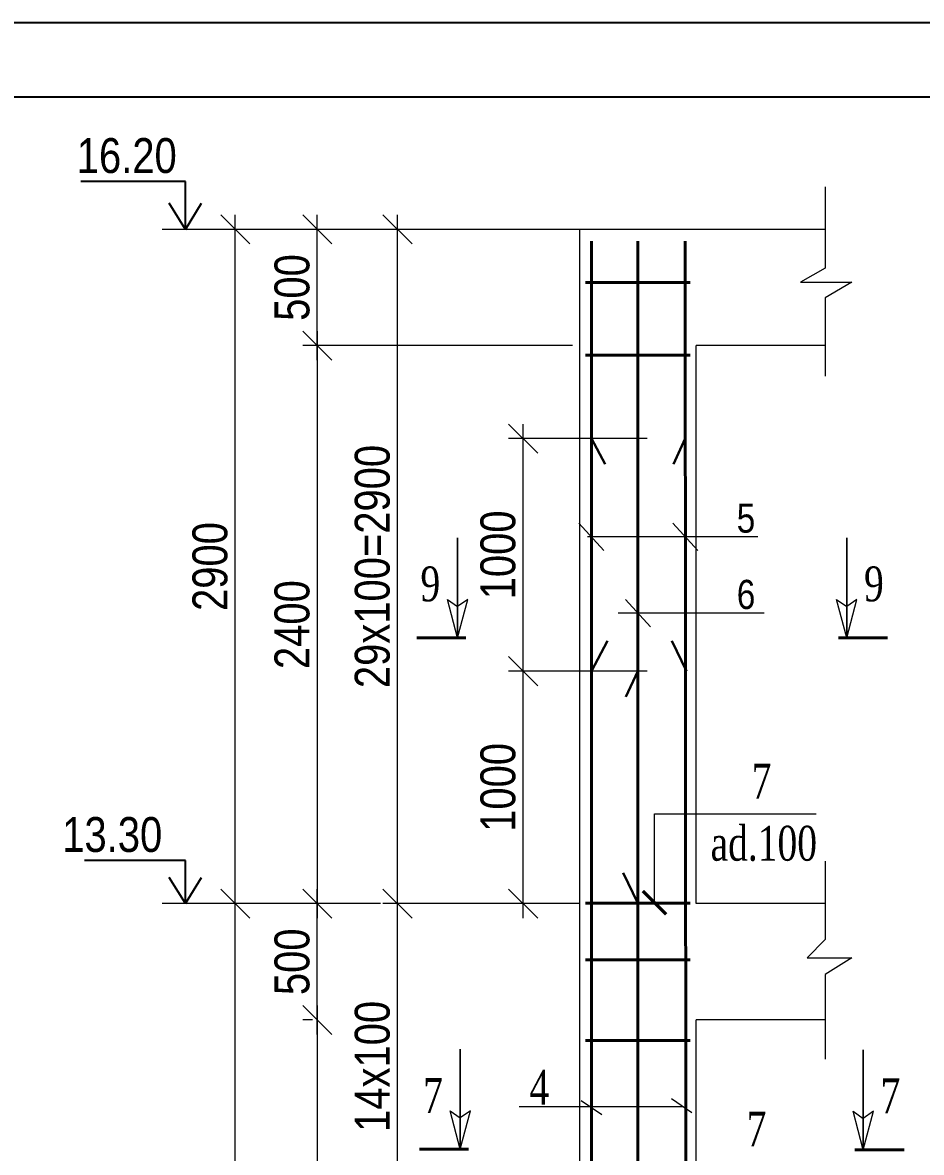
# Model space of a CAD drawing. Header units: millimetres. Extents: x -149347 to 251215, y -2929184 to -2541447.
# Drawn here: x -25389 to -17660, y -2646565 to -2636847 of the extents above; entities that cross this region are included whole.
import ezdxf

# ---------------------------------------------------------------- set-up
doc = ezdxf.new("R2010")
doc.units = ezdxf.units.MM
for name, color, linetype, lineweight in [('Ishare xetleri', 95, 'Continuous', 5), ('olchu', 253, 'Continuous', 9), ('РАЗМЕРЫ', 80, 'Continuous', 9)]:
    doc.layers.add(name, color=color, linetype=linetype, lineweight=lineweight)
doc.styles.add('400', font='times.ttf', dxfattribs={"width": 0.75, "height": 300})
doc.styles.add('style1', font='A3TI(LA).TTF', dxfattribs={"height": 400})
doc.styles.add('style6', font='ARIALN.TTF', dxfattribs={"height": 300})
doc.dimstyles.new('DIM_100', dxfattribs={"dimscale": 100, "dimtxt": 250, "dimasz": 2.5, "dimexe": 1.25, "dimexo": 0.625, "dimtad": 1, "dimdec": 0, "dimtxsty": 'style1', "dimblk": 'OBLIQUE', "dimcen": 2.5, "dimdle": 1.25, "dimclrd": 251, "dimclre": 251, "dimaunit": 1, "dimadec": 3, "dimazin": 0, "dimtfac": 1, "dimtdec": 0, "dimtmove": 1, "dimatfit": 3, "dimfxl": 1.25, "dimlwd": 5, "dimlwe": 5, "dimarcsym": 0})

# ---------------------------------------------------------------- blocks, each defined once
blk = doc.blocks.new('_Oblique')
at = {"color": 0, "linetype": 'ByBlock', "lineweight": -2}
blk.add_line((-0.5, -0.5), (0.5, 0.5), dxfattribs=at)
blk = doc.blocks.new('*D1257')
at = {"color": 251, "linetype": 'ByBlock', "lineweight": 5, "ltscale": 80, "transparency": 16777216}
blk.add_line((-22855.6, -2645550.8), (-22855.6, -2644300.8), dxfattribs=at)
at = {"color": 251, "lineweight": 5, "ltscale": 80, "transparency": 16777216}
for p, q in [((-22311.5, -2644425.8), (-22980.6, -2644425.8)), ((-22896.1, -2645425.8), (-22980.6, -2645425.8))]:
    blk.add_line(p, q, dxfattribs=at)
at = {"layer": 'Defpoints', "color": 0, "lineweight": 15, "ltscale": 80, "transparency": 16777216}
for p in [(-22855.6, -2644425.8), (-22249, -2644425.8), (-22833.6, -2645425.8)]:
    blk.add_point(p, dxfattribs=at)
at = {"color": 251, "lineweight": 5, "ltscale": 80, "transparency": 16777216, "xscale": 250, "yscale": 250, "zscale": 250}
for p, rotation in [((-22855.6, -2644425.8), 90), ((-22855.6, -2645425.8), 270)]:
    blk.add_blockref('_Oblique', p, dxfattribs=dict(at, rotation=rotation))
at = {"color": 0, "lineweight": 15, "ltscale": 80, "transparency": 16777216, "insert": (-23071.2, -2644925.8), "char_height": 300, "attachment_point": 5, "rotation": 90, "style": 'style6'}
blk.add_mtext('500', dxfattribs=at)
blk = doc.blocks.new('*D1259')
at = {"color": 251, "linetype": 'ByBlock', "lineweight": 5, "ltscale": 80, "transparency": 16777216}
blk.add_line((-22165.2, -2647350.8), (-22165.2, -2644300.8), dxfattribs=at)
at = {"color": 251, "lineweight": 5, "ltscale": 80, "transparency": 16777216}
for p, q in [((-21546.1, -2644425.8), (-22290.2, -2644425.8)), ((-21865.6, -2647225.8), (-22290.2, -2647225.8))]:
    blk.add_line(p, q, dxfattribs=at)
at = {"layer": 'Defpoints', "color": 0, "lineweight": 15, "ltscale": 80, "transparency": 16777216}
for p in [(-22165.2, -2644425.8), (-21483.6, -2644425.8), (-21803.1, -2647225.8)]:
    blk.add_point(p, dxfattribs=at)
at = {"color": 251, "lineweight": 5, "ltscale": 80, "transparency": 16777216, "xscale": 250, "yscale": 250, "zscale": 250}
for p, rotation in [((-22165.2, -2644425.8), 90), ((-22165.2, -2647225.8), 270)]:
    blk.add_blockref('_Oblique', p, dxfattribs=dict(at, rotation=rotation))
at = {"color": 0, "lineweight": 15, "ltscale": 80, "transparency": 16777216, "insert": (-22380.8, -2645825.8), "char_height": 300, "attachment_point": 5, "rotation": 90, "style": 'style6'}
blk.add_mtext('{\\fArial Narrow|b0|i0|c238|p34;1}4{\\fArial Narrow|b0|i0|c238|p34;x100}', dxfattribs=at)
blk = doc.blocks.new('*D1233')
at = {"color": 251, "linetype": 'ByBlock', "lineweight": 5, "ltscale": 80, "transparency": 16777216}
blk.add_line((-22855.6, -2645300.8), (-22855.6, -2651150.8), dxfattribs=at)
at = {"color": 251, "lineweight": 5, "ltscale": 80, "transparency": 16777216}
for p, q in [((-22896.1, -2645425.8), (-22980.6, -2645425.8)), ((-22896.1, -2651025.8), (-22980.6, -2651025.8))]:
    blk.add_line(p, q, dxfattribs=at)
at = {"layer": 'Defpoints', "color": 0, "lineweight": 15, "ltscale": 80, "transparency": 16777216}
for p in [(-22833.6, -2645425.8), (-22855.6, -2651025.8), (-22833.6, -2651025.8)]:
    blk.add_point(p, dxfattribs=at)
at = {"color": 251, "lineweight": 5, "ltscale": 80, "transparency": 16777216, "xscale": 250, "yscale": 250, "zscale": 250}
for p, rotation in [((-22855.6, -2645425.8), 90), ((-22855.6, -2651025.8), 270)]:
    blk.add_blockref('_Oblique', p, dxfattribs=dict(at, rotation=rotation))
at = {"color": 0, "lineweight": 15, "ltscale": 80, "transparency": 16777216, "insert": (-23071.2, -2648225.8), "char_height": 300, "attachment_point": 5, "rotation": 90, "style": 'style6'}
blk.add_mtext('2800', dxfattribs=at)
blk = doc.blocks.new('*D1234')
at = {"color": 251, "linetype": 'ByBlock', "lineweight": 5, "ltscale": 80, "transparency": 16777216}
blk.add_line((-23561, -2651150.8), (-23561, -2644300.8), dxfattribs=at)
at = {"color": 251, "lineweight": 5, "ltscale": 80, "transparency": 16777216}
for p, q in [((-23479.2, -2644425.8), (-23686, -2644425.8)), ((-23456.2, -2651025.8), (-23686, -2651025.8))]:
    blk.add_line(p, q, dxfattribs=at)
at = {"layer": 'Defpoints', "color": 0, "lineweight": 15, "ltscale": 80, "transparency": 16777216}
for p in [(-23561, -2644425.8), (-23416.7, -2644425.8), (-23393.7, -2651025.8)]:
    blk.add_point(p, dxfattribs=at)
at = {"color": 251, "lineweight": 5, "ltscale": 80, "transparency": 16777216, "xscale": 250, "yscale": 250, "zscale": 250}
for p, rotation in [((-23561, -2644425.8), 90), ((-23561, -2651025.8), 270)]:
    blk.add_blockref('_Oblique', p, dxfattribs=dict(at, rotation=rotation))
at = {"color": 0, "lineweight": 15, "ltscale": 80, "transparency": 16777216, "insert": (-23776.7, -2647725.8), "char_height": 300, "attachment_point": 5, "rotation": 90, "style": 'style6'}
blk.add_mtext('3300', dxfattribs=at)
blk = doc.blocks.new('*D1235')
at = {"color": 251, "linetype": 'ByBlock', "lineweight": 5, "ltscale": 80, "transparency": 16777216}
blk.add_line((-22855.6, -2639750.8), (-22855.6, -2638500.8), dxfattribs=at)
at = {"color": 251, "lineweight": 5, "ltscale": 80, "transparency": 16777216}
for p, q in [((-22227.7, -2638625.8), (-22980.6, -2638625.8)), ((-20660.8, -2639625.8), (-22980.6, -2639625.8))]:
    blk.add_line(p, q, dxfattribs=at)
at = {"layer": 'Defpoints', "color": 0, "lineweight": 15, "ltscale": 80, "transparency": 16777216}
for p in [(-22855.6, -2638625.8), (-22165.2, -2638625.8), (-20598.3, -2639625.8)]:
    blk.add_point(p, dxfattribs=at)
at = {"color": 251, "lineweight": 5, "ltscale": 80, "transparency": 16777216, "xscale": 250, "yscale": 250, "zscale": 250}
for p, rotation in [((-22855.6, -2638625.8), 90), ((-22855.6, -2639625.8), 270)]:
    blk.add_blockref('_Oblique', p, dxfattribs=dict(at, rotation=rotation))
at = {"color": 0, "lineweight": 15, "ltscale": 80, "transparency": 16777216, "insert": (-23071.2, -2639125.8), "char_height": 300, "attachment_point": 5, "rotation": 90, "style": 'style6'}
blk.add_mtext('500', dxfattribs=at)
blk = doc.blocks.new('*D1236')
at = {"color": 251, "linetype": 'ByBlock', "lineweight": 5, "ltscale": 80, "transparency": 16777216}
blk.add_line((-22165.2, -2644550.8), (-22165.2, -2638500.8), dxfattribs=at)
at = {"color": 251, "lineweight": 5, "ltscale": 80, "transparency": 16777216}
for p, q in [((-20640.1, -2638625.8), (-22290.2, -2638625.8)), ((-21865.6, -2644425.8), (-22290.2, -2644425.8))]:
    blk.add_line(p, q, dxfattribs=at)
at = {"layer": 'Defpoints', "color": 0, "lineweight": 15, "ltscale": 80, "transparency": 16777216}
for p in [(-22165.2, -2638625.8), (-20577.6, -2638625.8), (-21803.1, -2644425.8)]:
    blk.add_point(p, dxfattribs=at)
at = {"color": 251, "lineweight": 5, "ltscale": 80, "transparency": 16777216, "xscale": 250, "yscale": 250, "zscale": 250}
for p, rotation in [((-22165.2, -2638625.8), 90), ((-22165.2, -2644425.8), 270)]:
    blk.add_blockref('_Oblique', p, dxfattribs=dict(at, rotation=rotation))
at = {"color": 0, "lineweight": 15, "ltscale": 80, "transparency": 16777216, "insert": (-22380.8, -2641525.8), "char_height": 300, "attachment_point": 5, "rotation": 90, "style": 'style6'}
blk.add_mtext('{\\fArial Narrow|b0|i0|c238|p34;29x100=2900}', dxfattribs=at)
blk = doc.blocks.new('*D1237')
at = {"color": 251, "linetype": 'ByBlock', "lineweight": 5, "ltscale": 80, "transparency": 16777216}
blk.add_line((-22855.6, -2639500.8), (-22855.6, -2644550.8), dxfattribs=at)
at = {"color": 251, "lineweight": 5, "ltscale": 80, "transparency": 16777216}
for p, q in [((-22896.1, -2639625.8), (-22980.6, -2639625.8)), ((-22896.1, -2644425.8), (-22980.6, -2644425.8))]:
    blk.add_line(p, q, dxfattribs=at)
at = {"layer": 'Defpoints', "color": 0, "lineweight": 15, "ltscale": 80, "transparency": 16777216}
for p in [(-22833.6, -2639625.8), (-22855.6, -2644425.8), (-22833.6, -2644425.8)]:
    blk.add_point(p, dxfattribs=at)
at = {"color": 251, "lineweight": 5, "ltscale": 80, "transparency": 16777216, "xscale": 250, "yscale": 250, "zscale": 250}
for p, rotation in [((-22855.6, -2639625.8), 90), ((-22855.6, -2644425.8), 270)]:
    blk.add_blockref('_Oblique', p, dxfattribs=dict(at, rotation=rotation))
at = {"color": 0, "lineweight": 15, "ltscale": 80, "transparency": 16777216, "insert": (-23071.2, -2642025.8), "char_height": 300, "attachment_point": 5, "rotation": 90, "style": 'style6'}
blk.add_mtext('2400', dxfattribs=at)
blk = doc.blocks.new('*D1238')
at = {"color": 251, "linetype": 'ByBlock', "lineweight": 5, "ltscale": 80, "transparency": 16777216}
blk.add_line((-23561, -2644550.8), (-23561, -2638500.8), dxfattribs=at)
at = {"color": 251, "lineweight": 5, "ltscale": 80, "transparency": 16777216}
for p, q in [((-23479.2, -2638625.8), (-23686, -2638625.8)), ((-23456.2, -2644425.8), (-23686, -2644425.8))]:
    blk.add_line(p, q, dxfattribs=at)
at = {"layer": 'Defpoints', "color": 0, "lineweight": 15, "ltscale": 80, "transparency": 16777216}
for p in [(-23561, -2638625.8), (-23416.7, -2638625.8), (-23393.7, -2644425.8)]:
    blk.add_point(p, dxfattribs=at)
at = {"color": 251, "lineweight": 5, "ltscale": 80, "transparency": 16777216, "xscale": 250, "yscale": 250, "zscale": 250}
for p, rotation in [((-23561, -2638625.8), 90), ((-23561, -2644425.8), 270)]:
    blk.add_blockref('_Oblique', p, dxfattribs=dict(at, rotation=rotation))
at = {"color": 0, "lineweight": 15, "ltscale": 80, "transparency": 16777216, "insert": (-23776.7, -2641525.8), "char_height": 300, "attachment_point": 5, "rotation": 90, "style": 'style6'}
blk.add_mtext('2900', dxfattribs=at)
blk = doc.blocks.new('mekteb')
at = {"color": 0, "lineweight": 25}
blk.add_line((99643.1, -1821465.8), (139843.2, -1821465.8), dxfattribs=at)
at = {"color": 0, "lineweight": 25, "ltscale": 15}
blk.add_line((139343.2, -1821965.8), (101643.2, -1821965.8), dxfattribs=at)
blk = doc.blocks.new('*D1289')
at = {"color": 251, "linetype": 'ByBlock', "lineweight": 5, "ltscale": 80, "transparency": 16777216}
blk.add_line((-21084.6, -2644550.8), (-21084.6, -2642300.8), dxfattribs=at)
at = {"color": 251, "lineweight": 5, "ltscale": 80, "transparency": 16777216}
for p, q in [((-20019.5, -2642425.8), (-21209.6, -2642425.8)), ((-20786.4, -2644425.8), (-21209.6, -2644425.8))]:
    blk.add_line(p, q, dxfattribs=at)
at = {"layer": 'Defpoints', "color": 0, "lineweight": 15, "ltscale": 80, "transparency": 16777216}
for p in [(-21084.6, -2642425.8), (-19957, -2642425.8), (-20723.9, -2644425.8)]:
    blk.add_point(p, dxfattribs=at)
at = {"color": 251, "lineweight": 5, "ltscale": 80, "transparency": 16777216, "xscale": 250, "yscale": 250, "zscale": 250}
for p, rotation in [((-21084.6, -2642425.8), 90), ((-21084.6, -2644425.8), 270)]:
    blk.add_blockref('_Oblique', p, dxfattribs=dict(at, rotation=rotation))
at = {"color": 0, "lineweight": 15, "ltscale": 80, "transparency": 16777216, "insert": (-21300.3, -2643425.8), "char_height": 300, "attachment_point": 5, "rotation": 90, "style": 'style6'}
blk.add_mtext('1000', dxfattribs=at)
blk = doc.blocks.new('*D1290')
at = {"color": 251, "linetype": 'ByBlock', "lineweight": 5, "ltscale": 80, "transparency": 16777216}
blk.add_line((-21084.6, -2642550.8), (-21084.6, -2640300.8), dxfattribs=at)
at = {"color": 251, "lineweight": 5, "ltscale": 80, "transparency": 16777216}
for p, q in [((-20019.5, -2640425.8), (-21209.6, -2640425.8)), ((-20019.5, -2642425.8), (-21209.6, -2642425.8))]:
    blk.add_line(p, q, dxfattribs=at)
at = {"layer": 'Defpoints', "color": 0, "lineweight": 15, "ltscale": 80, "transparency": 16777216}
for p in [(-21084.6, -2640425.8), (-19957, -2640425.8), (-19957, -2642425.8)]:
    blk.add_point(p, dxfattribs=at)
at = {"color": 251, "lineweight": 5, "ltscale": 80, "transparency": 16777216, "xscale": 250, "yscale": 250, "zscale": 250}
for p, rotation in [((-21084.6, -2640425.8), 90), ((-21084.6, -2642425.8), 270)]:
    blk.add_blockref('_Oblique', p, dxfattribs=dict(at, rotation=rotation))
at = {"color": 0, "lineweight": 15, "ltscale": 80, "transparency": 16777216, "insert": (-21300.3, -2641425.8), "char_height": 300, "attachment_point": 5, "rotation": 90, "style": 'style6'}
blk.add_mtext('1000', dxfattribs=at)

msp = doc.modelspace()

# ---------------------------------------------------------------- linework, layer by layer
at = {"color": 7}
for p, q in [((-23989.47272, -2638213.12137), (-24887.46011, -2638213.12137)), ((-23989.47272, -2644053.35593), (-24857.06482, -2644053.35593))]:
    msp.add_line(p, q, dxfattribs=at)
at = {"color": 0}
for p, q in [((-23989.47272, -2638625.81131), (-23989.47272, -2638213.12137)), ((-23989.47272, -2644425.81131), (-23989.47272, -2644053.35593))]:
    msp.add_line(p, q, dxfattribs=at)
at = {"color": 7, "lineweight": 15, "ltscale": 80}
for p, q in [((-22165.15164, -2638625.81131), (-24189.20353, -2638625.81131)), ((-20391.09579, -2641388.45666), (-20605.43156, -2641153.90917)), ((-19583.52906, -2641388.45666), (-19797.86483, -2641153.90917)), ((-19067.87267, -2641271.18292), (-20530.58648, -2641271.18292)), ((-19990.90112, -2642044.72856), (-20205.23688, -2641810.18107)), ((-19013.23861, -2641927.45481), (-20266.55202, -2641927.45481)), ((-22555.16521, -2644425.81131), (-24189.20353, -2644425.81131)), ((-22555.16521, -2644425.81131), (-24189.20353, -2644425.81131)), ((-22555.16521, -2644425.81131), (-24189.20353, -2644425.81131)), ((-19635.23076, -2646225.04468), (-19809.25489, -2646105.46335)), ((-19709.25713, -2646174.17719), (-21118.78909, -2646174.17719)), ((-20409.25041, -2646242.89102), (-20587.27694, -2646120.55942))]:
    msp.add_line(p, q, dxfattribs=at)
at = {"color": 7, "lineweight": 9, "ltscale": 80}
for p, q in [((-18486.97402, -2638625.81131), (-21709.56229, -2638625.81131)), ((-20598.26816, -2644425.81131), (-20598.26816, -2638625.81131)), ((-19598.26816, -2644425.81131), (-19598.26816, -2639625.81131)), ((-18486.97402, -2639625.81131), (-19598.26816, -2639625.81131)), ((-20598.26816, -2644425.81131), (-21709.56229, -2644425.81131)), ((-20598.26816, -2651025.81131), (-20598.26816, -2644425.81131)), ((-18486.97402, -2644425.81131), (-19598.26816, -2644425.81131)), ((-19598.26816, -2651025.81131), (-19598.26816, -2645425.81131)), ((-18486.97402, -2645425.81131), (-19598.26816, -2645425.81131))]:
    msp.add_line(p, q, dxfattribs=at)
at = {"color": 7, "lineweight": 40, "ltscale": 80}
for p, q in [((-20498.26368, -2652437.86593), (-20498.26368, -2638725.81131)), ((-20099.51381, -2652928.97492), (-20099.51381, -2638725.81131)), ((-19681.07659, -2652969.63755), (-19692.81788, -2638725.81131)), ((-20549.51381, -2639083.87908), (-19649.51381, -2639083.87908)), ((-20549.51381, -2639706.52562), (-19649.51381, -2639706.52562)), ((-20549.51381, -2644421.12721), (-19649.51381, -2644421.12721)), ((-20549.51381, -2644910.13753), (-19649.51381, -2644910.13753)), ((-20549.51381, -2645604.12151), (-19649.51381, -2645604.12151))]:
    msp.add_line(p, q, dxfattribs=at)
at = {"color": 3, "lineweight": 30, "ltscale": 15}
for p, q in [((-20380.24804, -2640646.13913), (-20498.26368, -2640425.81131)), ((-19793.27453, -2640646.15437), (-19691.39347, -2640424.19619)), ((-20359.11341, -2642165.66582), (-20498.26368, -2642425.81131)), ((-19807.03904, -2642165.66582), (-19681.15005, -2642425.81131))]:
    msp.add_line(p, q, dxfattribs=at)
at = {"color": 1, "lineweight": 30, "ltscale": 15}
for p, q in [((-20201.39486, -2642647.76949), (-20099.51381, -2642425.81131)), ((-20225.40279, -2644160.98172), (-20099.51381, -2644421.12721))]:
    msp.add_line(p, q, dxfattribs=at)
at = {"color": 7, "lineweight": 9, "ltscale": 80}
for points in [[(-18486.97402, -2638260.23077), (-18486.97402, -2638960.78542), (-18698.8126, -2639080.27059), (-18258.73908, -2639080.27059), (-18486.97402, -2639215.53289), (-18486.97402, -2639888.90927)], [(-18486.97402, -2644060.23077), (-18486.97402, -2644733.53897), (-18642.38589, -2644890.62089), (-18258.73908, -2644890.62089), (-18486.97402, -2645034.20821), (-18486.97402, -2645764.08646)]]:
    msp.add_lwpolyline(points, dxfattribs=at)
at = {"color": 7, "ltscale": 15}
for points in [[(-23989.47272, -2638625.81131), (-24128.07463, -2638401.46729)], [(-23989.47272, -2638625.81131), (-24128.07463, -2638401.46729)], [(-23989.47272, -2638625.81131), (-23850.8708, -2638401.46729)], [(-23989.47272, -2638625.81131), (-23850.8708, -2638401.46729)], [(-23989.47272, -2644425.81131), (-24128.07463, -2644201.46729)], [(-23989.47272, -2644425.81131), (-24128.07463, -2644201.46729)], [(-23989.47272, -2644425.81131), (-23850.8708, -2644201.46729)], [(-23989.47272, -2644425.81131), (-23850.8708, -2644201.46729)]]:
    msp.add_lwpolyline(points, dxfattribs=at)
at = {"layer": 'Ishare xetleri', "color": 251, "lineweight": 15, "elevation": 0}
for points in [[(-21649.15887, -2642140.35127), (-21649.15887, -2641280.19127), (-21649.15887, -2642140.35127), (-21736.25789, -2641808.66678), (-21649.15887, -2641870.55849)], [(-21649.15887, -2642140.35127), (-21649.15887, -2641280.19127), (-21649.15887, -2642140.35127), (-21562.05985, -2641808.66678), (-21649.15887, -2641870.55849)], [(-18302.61759, -2642140.35127), (-18302.61759, -2641280.19127), (-18302.61759, -2642140.35127), (-18389.71661, -2641808.66678), (-18302.61759, -2641870.55849)], [(-18302.61759, -2642140.35127), (-18302.61759, -2641280.19127), (-18302.61759, -2642140.35127), (-18389.71661, -2641808.66678), (-18302.61759, -2641870.55849)], [(-18302.61759, -2642140.35127), (-18302.61759, -2641280.19127), (-18302.61759, -2642140.35127), (-18215.51857, -2641808.66678), (-18302.61759, -2641870.55849)], [(-18302.61759, -2642140.35127), (-18302.61759, -2641280.19127), (-18302.61759, -2642140.35127), (-18215.51857, -2641808.66678), (-18302.61759, -2641870.55849)], [(-21625.55347, -2646538.82627), (-21625.55347, -2645678.66627), (-21625.55347, -2646538.82627), (-21712.65249, -2646207.14178), (-21625.55347, -2646269.03349)], [(-21625.55347, -2646538.82627), (-21625.55347, -2645678.66627), (-21625.55347, -2646538.82627), (-21538.45445, -2646207.14178), (-21625.55347, -2646269.03349)], [(-18160.60306, -2646542.91497), (-18160.60306, -2645682.75497), (-18160.60306, -2646542.91497), (-18247.70208, -2646211.23049), (-18160.60306, -2646273.1222)], [(-18160.60306, -2646542.91497), (-18160.60306, -2645682.75497), (-18160.60306, -2646542.91497), (-18247.70208, -2646211.23049), (-18160.60306, -2646273.1222)], [(-18160.60306, -2646542.91497), (-18160.60306, -2645682.75497), (-18160.60306, -2646542.91497), (-18073.50404, -2646211.23049), (-18160.60306, -2646273.1222)], [(-18160.60306, -2646542.91497), (-18160.60306, -2645682.75497), (-18160.60306, -2646542.91497), (-18073.50404, -2646211.23049), (-18160.60306, -2646273.1222)]]:
    msp.add_lwpolyline(points, dxfattribs=at)
at = {"layer": 'olchu', "lineweight": 40}
for p, q in [((-21578.33872, -2642140.35127, 0), (-22000.39501, -2642140.35127, 0)), ((-21578.33872, -2642140.35127, 0), (-22000.39501, -2642140.35127, 0)), ((-18373.43774, -2642140.35127, 0), (-17951.38145, -2642140.35127, 0)), ((-21554.73332, -2646538.82627, 0), (-21976.7896, -2646538.82627, 0)), ((-21554.73332, -2646538.82627, 0), (-21976.7896, -2646538.82627, 0)), ((-18231.42321, -2646542.91497, 0), (-17809.36693, -2646542.91497, 0))]:
    msp.add_line(p, q, dxfattribs=at)

# ---------------------------------------------------------------- block references
at = {"lineweight": 15, "xscale": 1.281762046622964, "yscale": 1.281762046622964, "zscale": 1.281762046622964}
msp.add_blockref('mekteb', (-165163.94435, -302161.45072), dxfattribs=at)

# ---------------------------------------------------------------- texts
at = {"color": 7, "attachment_point": 5}
for s, insert, char_height, style in [('{\\fArial Narrow|b0|i0|c238|p34;16.20}', (-24493.71718, -2637992.82232), 300, 'style6'), ('{\\fArial Narrow|b0|i0|c238|p34;5}', (-19168.7444, -2641111.32335), 250, 'style6'), ('9', (-21883.14689, -2641676.92243, 0), 300, '400'), ('9', (-18068.62957, -2641676.92243, 0), 300, '400'), ('{\\fArial Narrow|b0|i0|c238|p34;6}', (-19168.20471, -2641767.59524), 250, 'style6'), ('{\\fTimes New Roman|b0|i0|c238|p18;7}', (-19035.10332, -2643371.67272), 300, '400'), ('{\\fArial Narrow|b0|i0|c238|p34;13.3}0', (-24618.50021, -2643833.05688), 300, 'style6'), ('{\\fTimes New Roman|b0|i0|c238|p18;ad.}1{\\fTimes New Roman|b0|i0|c238|p18;00}', (-19015.54043, -2643909.50673), 300, '400'), ('{\\fTimes New Roman|b0|i0|c238|p18;4}', (-20945.67256, -2646004.37973), 300, '400'), ('7', (-21859.54149, -2646075.39743, 0), 300, '400'), ('7', (-17926.61504, -2646079.48614, 0), 300, '400'), ('{\\fTimes New Roman|b0|i0|c238|p18;7}', (-19078.12494, -2646364.68235), 300, '400')]:
    msp.add_mtext(s, dxfattribs=dict(at, insert=insert, char_height=char_height, style=style))

# ---------------------------------------------------------------- dimensions: what is measured, and where the dimension line sits
at = {"color": 7, "lineweight": 15, "ltscale": 80}
for base, p1, p2, picture, middle in [((-23561.02778, -2638625.81131), (-23393.73005, -2644425.81131), (-23416.71823, -2638625.81131), '*D1238', (-23776.69968, -2641525.81131)), ((-22855.56765, -2638625.81131), (-20598.26816, -2639625.81131), (-22165.15164, -2638625.81131), '*D1235', (-23071.23955, -2639125.81131)), ((-22855.56765, -2644425.81131), (-22833.60036, -2639625.81131), (-22833.60036, -2644425.81131), '*D1237', (-23071.23955, -2642025.81131)), ((-21084.58337, -2640425.81131), (-19957.048, -2642425.81131), (-19957.048, -2640425.81131), '*D1290', (-21300.25527, -2641425.81131)), ((-21084.58337, -2642425.81131), (-20723.89026, -2644425.81131), (-19957.048, -2642425.81131), '*D1289', (-21300.25527, -2643425.81131)), ((-23561.02778, -2644425.81131), (-23393.73005, -2651025.81131), (-23416.71823, -2644425.81131), '*D1234', (-23776.69968, -2647725.81131)), ((-22855.56765, -2644425.81131), (-22833.60036, -2645425.81131), (-22248.97854, -2644425.81131), '*D1257', (-23071.23955, -2644925.81131)), ((-22855.56765, -2651025.81131), (-22833.60036, -2645425.81131), (-22833.60036, -2651025.81131), '*D1233', (-23071.23955, -2648225.81131))]:
    dim = msp.add_linear_dim(base=base, p1=p1, p2=p2, angle=90, dimstyle='DIM_100', override={"dimlfac": 0.5, "dimtxsty": 'style6'}, dxfattribs=at)
    dim.commit()
    dim.dimension.update_dxf_attribs({"geometry": picture, "text_midpoint": middle})
for base, p1, p2, text, picture, middle in [((-22165.15164, -2638625.81131), (-21803.14873, -2644425.81131), (-20577.59679, -2638625.81131), '{\\fArial Narrow|b0|i0|c238|p34;29x100=2900}', '*D1236', (-22380.82354, -2641525.81131)), ((-22165.15164, -2644425.81131), (-21803.14873, -2647225.81131), (-21483.62739, -2644425.81131), '{\\fArial Narrow|b0|i0|c238|p34;1}4{\\fArial Narrow|b0|i0|c238|p34;x100}', '*D1259', (-22380.82354, -2645825.81131))]:
    dim = msp.add_linear_dim(base=base, p1=p1, p2=p2, angle=90, text=text, dimstyle='DIM_100', override={"dimlfac": 0.5, "dimtxsty": 'style6'}, dxfattribs=at)
    dim.commit()
    dim.dimension.update_dxf_attribs({"geometry": picture, "text_midpoint": middle})

# ---------------------------------------------------------------- leaders
at = {"layer": 'РАЗМЕРЫ', "color": 0, "lineweight": 15}
msp.add_leader([(-19955.3996, -2644417.21273), (-19955.3996, -2643653.24059), (-18564.47298, -2643653.24059)], dimstyle='DIM_100', override={"dimasz": 2, "dimgap": 0.625, "dimtad": 0, "dimldrblk": 'ArchTick'}, dxfattribs=at)

doc.saveas('drawing.dxf')
